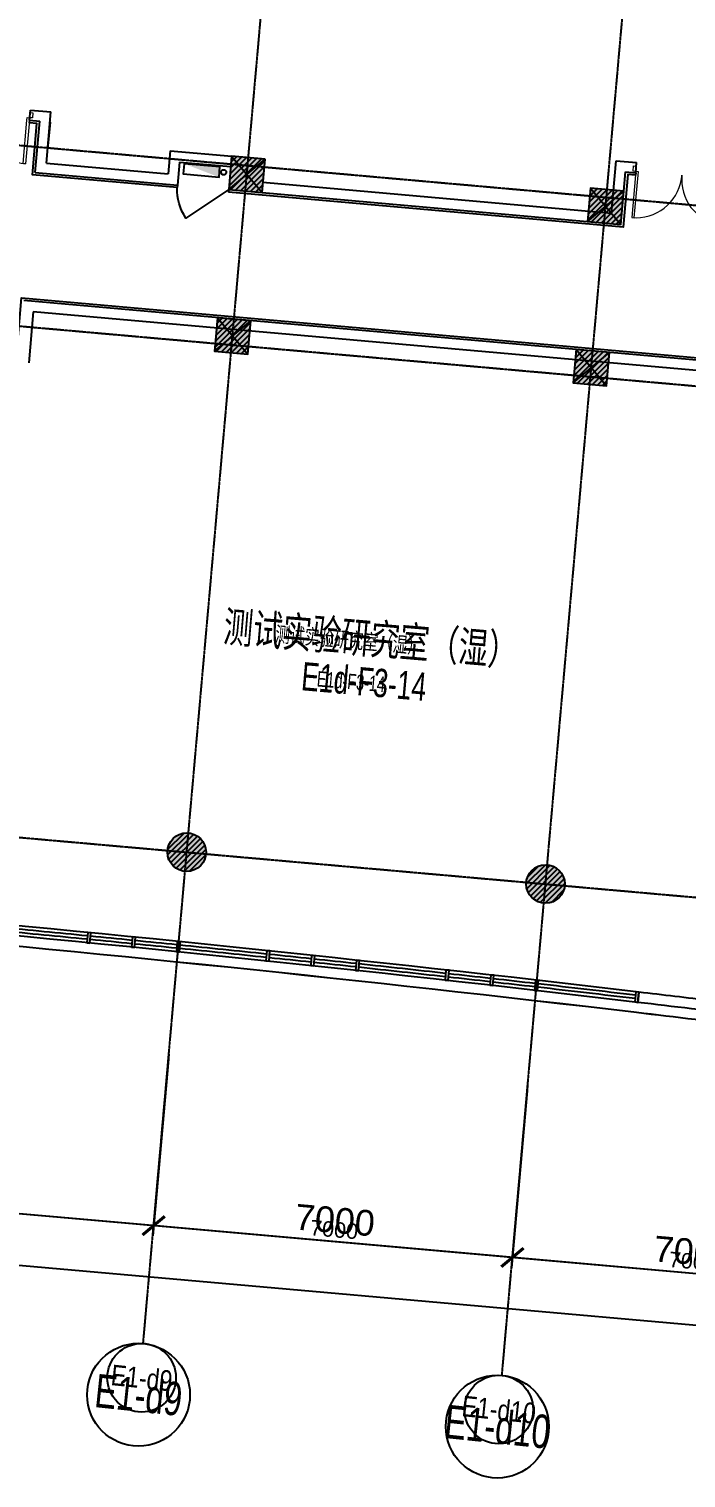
# Model space of a CAD drawing. Header units: millimetres. Extents: x -174040 to 151923, y -227569 to 142020.
# Drawn here: x -17012 to -4243, y -10927 to 17238 of the extents above; entities that cross this region are included whole.
import ezdxf
from ezdxf.enums import TextEntityAlignment as Align

# ---------------------------------------------------------------- set-up
doc = ezdxf.new("R2010")
doc.units = ezdxf.units.MM
doc.header["$LTSCALE"] = 5
doc.linetypes.add('E-RG-1F$0$$0$DOTE', pattern=[2.42, 2, -0.2, 0.02, -0.2])
doc.linetypes.add('XRE2$0$HIDDEN', pattern=[0.375, 0.25, -0.125])
for name, color, linetype in [('00外装饰面', 21, 'Continuous'), ('A—墙体', 7, 'Continuous'), ('A—文字索引', 40, 'Continuous'), ('A—轴线、尺寸', 1, 'Continuous'), ('A—门窗', 135, 'Continuous'), ('E-COLS-F3$0$0S-COLS-HATCH', 8, 'Continuous'), ('E-COLS-F3$0$0S-COLS-HATCH-I', 8, 'Continuous'), ('E-COLS-F3$0$0S-COLS-LINE', 4, 'Continuous'), ('I—平面—文字', 40, 'Continuous'), ('I—平面—文字（放大1：100）', 40, 'XRE2$0$HIDDEN'), ('I—平面—消防设施', 10, 'Continuous'), ('I—平面—装饰面层线', 192, 'Continuous'), ('I—平面—门', 22, 'Continuous'), ('轴线100', 1, 'Continuous')]:
    doc.layers.add(name, color=color, linetype=linetype)
doc.layers.add('E1-RI-3F$0$A-DOOR', color=32, linetype='Continuous', lineweight=5)
doc.layers.add('E1-RI-3F$0$A-DOOR-FRAM', color=1, linetype='Continuous', lineweight=9)
doc.styles.add('ARIAL', font='arial.ttf')
doc.styles.add('XD2008', font='SIMYOU.TTF', dxfattribs={"width": 0.7})
doc.dimstyles.new('200', dxfattribs={"dimscale": 200, "dimtxt": 2.5, "dimasz": 2, "dimexe": 1, "dimexo": 1, "dimgap": 0.8, "dimtad": 1, "dimdec": 0, "dimdsep": 46, "dimtxsty": 'ARIAL', "dimblk1": 'ARCHTICK', "dimblk2": 'ARCHTICK', "dimsah": 1, "dimcen": -0.9, "dimdle": 1, "dimclrd": 256, "dimclre": 256, "dimclrt": 40, "dimaunit": 1, "dimadec": 0, "dimazin": 0, "dimtfac": 0.35, "dimtdec": 0, "dimtix": 1, "dimtmove": 2, "dimatfit": 3, "dimldrblk": 'ARCHTICK', "dimfxl": 0, "dimtvp": 0.8, "dimtolj": 1, "dimtzin": 0, "dimarcsym": 0})
doc.dimstyles.new('副本 100', dxfattribs={"dimscale": 100, "dimtxt": 2.5, "dimasz": 2, "dimexe": 1, "dimexo": 1, "dimgap": 0.8, "dimtad": 1, "dimdec": 0, "dimdsep": 46, "dimtxsty": 'ARIAL', "dimblk1": 'ARCHTICK', "dimblk2": 'ARCHTICK', "dimsah": 1, "dimcen": -0.9, "dimdle": 1, "dimclrd": 256, "dimclre": 256, "dimclrt": 40, "dimaunit": 1, "dimadec": 0, "dimazin": 0, "dimtfac": 0.35, "dimtdec": 0, "dimtix": 1, "dimtmove": 2, "dimatfit": 3, "dimldrblk": 'ARCHTICK', "dimfxl": 0, "dimtvp": 0.8, "dimtolj": 1, "dimtzin": 0, "dimarcsym": 0})
pattern_1 = [(45, (53, 597.655), (-53.0330086, 53.0330086), [])]

# ---------------------------------------------------------------- blocks, each defined once
blk = doc.blocks.new('_ArchTick')
at = {"color": 0, "linetype": 'ByBlock', "const_width": 0.15}
blk.add_lwpolyline([(-0.5, -0.5), (0.5, 0.5)], dxfattribs=at)
blk = doc.blocks.new('*D238')
at = {"layer": 'A—轴线、尺寸', "linetype": 'ByBlock', "lineweight": -2}
for p, q in [((-7329, -3404), (-7634, -6840)), ((-356, -4022), (-661, -7458)), ((-444, -7276), (-7815, -6623))]:
    blk.add_line(p, q, dxfattribs=at)
at = {"layer": 'Defpoints', "color": 0, "linetype": 'ByBlock'}
for p in [(-7312, -3205), (-339, -3823), (-7616, -6640)]:
    blk.add_point(p, dxfattribs=at)
at = {"layer": 'A—轴线、尺寸', "linetype": 'ByBlock', "lineweight": -2, "xscale": 400, "yscale": 400, "zscale": 400}
for p, rotation in [((-7616, -6640), 174.9322288641356), ((-643, -7259), 354.9322288641357)]:
    blk.add_blockref('_ArchTick', p, dxfattribs=dict(at, rotation=rotation))
at = {"layer": 'A—轴线、尺寸', "color": 40, "linetype": 'ByBlock', "insert": (-4093, -6536), "char_height": 500, "attachment_point": 5, "rotation": 354.9322, "style": 'ARIAL'}
blk.add_mtext('\\A1;7000', dxfattribs=at)
blk = doc.blocks.new('*D239')
at = {"layer": 'A—轴线、尺寸', "linetype": 'ByBlock', "lineweight": -2}
for p, q in [((-14302, -2786), (-14607, -6221)), ((-7329, -3404), (-7634, -6840)), ((-7417, -6658), (-14788, -6004))]:
    blk.add_line(p, q, dxfattribs=at)
at = {"layer": 'Defpoints', "color": 0, "linetype": 'ByBlock'}
for p in [(-14284, -2586), (-7312, -3205), (-14589, -6022)]:
    blk.add_point(p, dxfattribs=at)
at = {"layer": 'A—轴线、尺寸', "linetype": 'ByBlock', "lineweight": -2, "xscale": 400, "yscale": 400, "zscale": 400}
for p, rotation in [((-14589, -6022), 174.9322288641356), ((-7616, -6640), 354.9322288641357)]:
    blk.add_blockref('_ArchTick', p, dxfattribs=dict(at, rotation=rotation))
at = {"layer": 'A—轴线、尺寸', "color": 40, "linetype": 'ByBlock', "insert": (-11066, -5918), "char_height": 500, "attachment_point": 5, "rotation": 354.9322, "style": 'ARIAL'}
blk.add_mtext('\\A1;7000', dxfattribs=at)
blk = doc.blocks.new('*D240')
at = {"layer": 'A—轴线、尺寸', "linetype": 'ByBlock', "lineweight": -2}
for p, q in [((-21275, -2167), (-21579, -5603)), ((-14302, -2786), (-14607, -6221)), ((-14390, -6040), (-21761, -5386))]:
    blk.add_line(p, q, dxfattribs=at)
at = {"layer": 'Defpoints', "color": 0, "linetype": 'ByBlock'}
for p in [(-21257, -1968), (-14284, -2586), (-21562, -5404)]:
    blk.add_point(p, dxfattribs=at)
at = {"layer": 'A—轴线、尺寸', "linetype": 'ByBlock', "lineweight": -2, "xscale": 400, "yscale": 400, "zscale": 400}
for p, rotation in [((-21562, -5404), 174.9322288641356), ((-14589, -6022), 354.9322288641357)]:
    blk.add_blockref('_ArchTick', p, dxfattribs=dict(at, rotation=rotation))
at = {"layer": 'A—轴线、尺寸', "color": 40, "linetype": 'ByBlock', "insert": (-18039, -5299), "char_height": 500, "attachment_point": 5, "rotation": 354.9322, "style": 'ARIAL'}
blk.add_mtext('\\A1;7000', dxfattribs=at)
blk = doc.blocks.new('*D249')
at = {"layer": 'A—轴线、尺寸', "linetype": 'ByBlock', "lineweight": -2}
for p, q in [((-68536, 2621), (-68982, -2403)), ((3053, -8591), (-69163, -2186)), ((3282, -3748), (2836, -8772))]:
    blk.add_line(p, q, dxfattribs=at)
at = {"layer": 'Defpoints', "color": 0, "linetype": 'ByBlock'}
for p in [(-68519, 2821), (-68964, -2204), (3300, -3548)]:
    blk.add_point(p, dxfattribs=at)
at = {"layer": 'A—轴线、尺寸', "linetype": 'ByBlock', "lineweight": -2, "xscale": 400, "yscale": 400, "zscale": 400}
for p, rotation in [((-68964, -2204), 174.9322288641356), ((2854, -8573), 354.9322288641357)]:
    blk.add_blockref('_ArchTick', p, dxfattribs=dict(at, rotation=rotation))
at = {"layer": 'A—轴线、尺寸', "color": 40, "linetype": 'ByBlock', "insert": (-33018, -4975), "char_height": 500, "attachment_point": 5, "rotation": 354.9322, "style": 'ARIAL'}
blk.add_mtext('\\A1;72100', dxfattribs=at)
blk = doc.blocks.new('E1-RI-3F$0$MRY_DOOR-2-SOLID_-_1_8_MEA')
at = {"layer": 'E1-RI-3F$0$A-DOOR'}
for p, q in [((-849.2, -65.88125), (-900, -65.88125)), ((-900, -65.88125), (-900, -116.68125)), ((-900, -116.68125), (-900, -965.88125)), ((-849.2, -116.68125), (-849.2, -65.88125)), ((-849.2, -965.88125), (-849.2, -116.68125)), ((849.2, -65.88125), (900, -65.88125)), ((849.2, -116.68125), (849.2, -65.88125)), ((849.2, -965.88125), (849.2, -116.68125)), ((900, -65.88125), (900, -116.68125)), ((900, -116.68125), (900, -965.88125)), ((-900, -965.88125), (-849.2, -965.88125)), ((900, -965.88125), (849.2, -965.88125))]:
    blk.add_line(p, q, dxfattribs=at)
for centre, start, end in [((-900, -65.88125), 270, 356.755322656), ((-900, -65.88125), 356.755322656, 0.5), ((900, -65.88125), 179.5, 183.244677344), ((900, -65.88125), 183.244677344, 270)]:
    blk.add_arc(centre, 900, start, end, dxfattribs=at)
at = {"layer": 'E1-RI-3F$0$A-DOOR-FRAM'}
for p, q in [((-950.8, -65.88125), (-950.8, 35.71875)), ((-950.8, 35.71875), (-900, 35.71875)), ((-900, 35.71875), (-900, -65.88125)), ((900, -65.88125), (900, 35.71875)), ((900, 35.71875), (950.8, 35.71875)), ((950.8, 35.71875), (950.8, -65.88125)), ((-900, -65.88125), (-950.8, -65.88125)), ((950.8, -65.88125), (900, -65.88125))]:
    blk.add_line(p, q, dxfattribs=at)
blk = doc.blocks.new('XRE3')
at = {"layer": 'E-COLS-F3$0$0S-COLS-HATCH'}
for points in [[(11831354, -6194514), (11830706, -6194456), (11830649, -6195104), (11831296, -6195161)], [(11838327, -6195132), (11837679, -6195074), (11837622, -6195722), (11838269, -6195779)], [(11831076, -6197651), (11830428, -6197594), (11830371, -6198241), (11831018, -6198299)], [(11838048, -6198270), (11837401, -6198212), (11837343, -6198860), (11837991, -6198917)]]:
    blk.add_hatch(color=18, dxfattribs=at).paths.add_polyline_path(points)
h = blk.add_hatch(color=18, dxfattribs=at)
edge = h.paths.add_edge_path()
edge.add_arc((11829833, -6207982), 375, 0, 360)
h = blk.add_hatch(color=18, dxfattribs=at)
edge = h.paths.add_edge_path()
edge.add_arc((11836806, -6208600), 375, 0, 360)
at = {"layer": 'E-COLS-F3$0$0S-COLS-HATCH-I'}
h = blk.add_hatch(dxfattribs=at)
h.set_pattern_fill('ANSI31', color=256, scale=600, style=0)
h.set_pattern_definition([(45, (-15.46, -174.316), (-53.0330086, 53.0330086), [])])
h.paths.add_polyline_path([(11831354, -6194514), (11830706, -6194456), (11830649, -6195104), (11831296, -6195161)])
h = blk.add_hatch(dxfattribs=at)
h.set_pattern_fill('ANSI31', color=256, scale=600, style=0)
h.set_pattern_definition([(45, (-15.46, -174.316), (-53.0330086, 53.0330086), [])])
h.paths.add_polyline_path([(11838327, -6195132), (11837679, -6195074), (11837622, -6195722), (11838269, -6195779)])
h = blk.add_hatch(dxfattribs=at)
h.set_pattern_fill('ANSI31', color=256, scale=600, style=0)
h.set_pattern_definition([(45, (15.46, 174.316), (-53.0330086, 53.0330086), [])])
h.paths.add_polyline_path([(11831076, -6197651), (11830428, -6197594), (11830371, -6198241), (11831018, -6198299)])
h = blk.add_hatch(dxfattribs=at)
h.set_pattern_fill('ANSI31', color=256, scale=600, style=0)
h.set_pattern_definition([(45, (15.46, 174.316), (-53.0330086, 53.0330086), [])])
h.paths.add_polyline_path([(11838048, -6198270), (11837401, -6198212), (11837343, -6198860), (11837991, -6198917)])
h = blk.add_hatch(dxfattribs=at)
h.set_pattern_fill('ANSI31', color=256, scale=600, style=0)
h.set_pattern_definition(pattern_1)
edge = h.paths.add_edge_path()
edge.add_arc((11829833, -6207982), 375, 0, 360)
h = blk.add_hatch(dxfattribs=at)
h.set_pattern_fill('ANSI31', color=256, scale=600, style=0)
h.set_pattern_definition(pattern_1)
edge = h.paths.add_edge_path()
edge.add_arc((11836806, -6208600), 375, 0, 360)
at = {"layer": 'Defpoints'}
for p, q in [((11830649, -6195104), (11831354, -6194514)), ((11830706, -6194456), (11831296, -6195161)), ((11837622, -6195722), (11838327, -6195132)), ((11837679, -6195074), (11838269, -6195779)), ((11830371, -6198241), (11831076, -6197651)), ((11830428, -6197594), (11831018, -6198299)), ((11837401, -6198212), (11837991, -6198917)), ((11837343, -6198860), (11838048, -6198270))]:
    blk.add_line(p, q, dxfattribs=at)
at = {"layer": 'E-COLS-F3$0$0S-COLS-LINE', "color": 255}
for points in [[(11831354, -6194514), (11830706, -6194456), (11830649, -6195104), (11831296, -6195161)], [(11838327, -6195132), (11837679, -6195074), (11837622, -6195722), (11838269, -6195779)], [(11831076, -6197651), (11830428, -6197594), (11830371, -6198241), (11831018, -6198299)], [(11838048, -6198270), (11837401, -6198212), (11837343, -6198860), (11837991, -6198917)]]:
    blk.add_lwpolyline(points, close=True, dxfattribs=at)
for centre in [(11829833, -6207982), (11836806, -6208600)]:
    blk.add_circle(centre, 375, dxfattribs=at)
blk = doc.blocks.new('E1-RI-3F$0$MRY_DOOR-2-SOLID_-_1_8_ME3')
at = {"layer": 'E1-RI-3F$0$A-DOOR'}
for p, q in [((-849, -66), (-900, -66)), ((-900, -66), (-900, -133)), ((-900, -133), (-900, -966)), ((-849, -133), (-849, -66)), ((-849, -966), (-849, -133)), ((849, -66), (900, -66)), ((849, -133), (849, -66)), ((849, -966), (849, -133)), ((900, -66), (900, -133)), ((900, -133), (900, -966)), ((-900, -966), (-849, -966)), ((900, -966), (849, -966))]:
    blk.add_line(p, q, dxfattribs=at)
for centre, start, end in [((-900, -66), 270, 355.7132), ((-900, -66), 355.7132, 0.5), ((900, -66), 179.5, 184.2868), ((900, -66), 184.2868, 270)]:
    blk.add_arc(centre, 900, start, end, dxfattribs=at)
at = {"layer": 'E1-RI-3F$0$A-DOOR-FRAM'}
for p, q in [((-951, -66), (-951, 36)), ((-951, 36), (-900, 36)), ((-900, 36), (-900, -66)), ((900, -66), (900, 36)), ((900, 36), (951, 36)), ((951, 36), (951, -66)), ((-900, -66), (-951, -66)), ((951, -66), (900, -66))]:
    blk.add_line(p, q, dxfattribs=at)
blk = doc.blocks.new('E1-RI-3F$0$RECTANGULAR_MULLION_-_6006')
at = {"layer": 'A—门窗'}
for p, q in [((-30, 125), (30, 125)), ((-30, -75), (-30, 125)), ((30, 125), (30, -75)), ((30, -75), (-30, -75))]:
    blk.add_line(p, q, dxfattribs=at)
blk = doc.blocks.new('E1-RI-3F$0$XFX-BX')
blk.add_lwpolyline([(0, 0), (0, 200), (700, 200), (700, 0)], close=True)
blk.add_solid([(0, 0), (0, 0), (700, 0), (700, 200)])
blk = doc.blocks.new('*D509')
at = {"layer": 'Defpoints', "color": 0, "linetype": 'ByBlock'}
for p in [(-127829, -2684), (-120856, -3303), (-128134, -6120)]:
    blk.add_point(p, dxfattribs=at)
at = {"layer": '轴线100', "linetype": 'ByBlock', "lineweight": -2}
for p, q in [((-127838, -2784), (-128142, -6220)), ((-120865, -3402), (-121170, -6838)), ((-121061, -6747), (-128233, -6111))]:
    blk.add_line(p, q, dxfattribs=at)
at = {"layer": '轴线100', "linetype": 'ByBlock', "lineweight": -2, "xscale": 200, "yscale": 200, "zscale": 200}
for p, rotation in [((-128134, -6120), 174.9322288766972), ((-121161, -6739), 354.9322288766971)]:
    blk.add_blockref('_ArchTick', p, dxfattribs=dict(at, rotation=rotation))
at = {"layer": '轴线100', "color": 40, "linetype": 'ByBlock', "insert": (-124627, -6197), "char_height": 300, "attachment_point": 5, "rotation": 354.9322, "style": 'ARIAL'}
blk.add_mtext('\\A1;7000', dxfattribs=at)
blk = doc.blocks.new('*D510')
at = {"layer": 'Defpoints', "color": 0, "linetype": 'ByBlock'}
for p in [(-134802, -2066), (-127829, -2684), (-135106, -5502)]:
    blk.add_point(p, dxfattribs=at)
at = {"layer": '轴线100', "linetype": 'ByBlock', "lineweight": -2}
for p, q in [((-134810, -2166), (-135115, -5602)), ((-127838, -2784), (-128142, -6220)), ((-128034, -6129), (-135206, -5493))]:
    blk.add_line(p, q, dxfattribs=at)
at = {"layer": '轴线100', "linetype": 'ByBlock', "lineweight": -2, "xscale": 200, "yscale": 200, "zscale": 200}
for p, rotation in [((-135106, -5502), 174.9322288766972), ((-128134, -6120), 354.9322288766971)]:
    blk.add_blockref('_ArchTick', p, dxfattribs=dict(at, rotation=rotation))
at = {"layer": '轴线100', "color": 40, "linetype": 'ByBlock', "insert": (-131599, -5579), "char_height": 300, "attachment_point": 5, "rotation": 354.9322, "style": 'ARIAL'}
blk.add_mtext('\\A1;7000', dxfattribs=at)
blk = doc.blocks.new('*D511')
at = {"layer": 'Defpoints', "color": 0, "linetype": 'ByBlock'}
for p in [(-141774, -1448), (-134802, -2066), (-142079, -4884)]:
    blk.add_point(p, dxfattribs=at)
at = {"layer": '轴线100', "linetype": 'ByBlock', "lineweight": -2}
for p, q in [((-141783, -1547), (-142088, -4983)), ((-134810, -2166), (-135115, -5602)), ((-135007, -5511), (-142178, -4875))]:
    blk.add_line(p, q, dxfattribs=at)
at = {"layer": '轴线100', "linetype": 'ByBlock', "lineweight": -2, "xscale": 200, "yscale": 200, "zscale": 200}
for p, rotation in [((-142079, -4884), 174.9322288766972), ((-135106, -5502), 354.9322288766971)]:
    blk.add_blockref('_ArchTick', p, dxfattribs=dict(at, rotation=rotation))
at = {"layer": '轴线100', "color": 40, "linetype": 'ByBlock', "insert": (-138572, -4961), "char_height": 300, "attachment_point": 5, "rotation": 354.9322, "style": 'ARIAL'}
blk.add_mtext('\\A1;7000', dxfattribs=at)
blk = doc.blocks.new('*D520')
at = {"layer": 'Defpoints', "color": 0, "linetype": 'ByBlock'}
for p in [(-189036, 3341), (-189481, -1684), (-117218, -3028)]:
    blk.add_point(p, dxfattribs=at)
at = {"layer": '轴线100', "linetype": 'ByBlock', "lineweight": -2}
for p, q in [((-189045, 3241), (-189490, -1783)), ((-117564, -8062), (-189581, -1675)), ((-117227, -3128), (-117672, -8152))]:
    blk.add_line(p, q, dxfattribs=at)
at = {"layer": '轴线100', "linetype": 'ByBlock', "lineweight": -2, "xscale": 200, "yscale": 200, "zscale": 200}
for p, rotation in [((-189481, -1684), 174.9322288766972), ((-117663, -8053), 354.9322288766971)]:
    blk.add_blockref('_ArchTick', p, dxfattribs=dict(at, rotation=rotation))
at = {"layer": '轴线100', "color": 40, "linetype": 'ByBlock', "insert": (-153552, -4636), "char_height": 300, "attachment_point": 5, "rotation": 354.9322, "style": 'ARIAL'}
blk.add_mtext('\\A1;72100', dxfattribs=at)
blk = doc.blocks.new('A$C1C9D1350')
at = {"layer": '轴线100', "linetype": 'E-RG-1F$0$$0$DOTE'}
for p, q in [((-135309.3, -7792.9), (-131769.7, 32128.5)), ((-128336.7, -8411.3), (-124797.1, 31510.1)), ((-186918.7, 19861.4), (-107778.4, 12843.2)), ((-186879.1, 16344.1), (-108087.6, 9356.9)), ((-189358.6, 6625.2), (-108962.1, -504.4))]:
    blk.add_line(p, q, dxfattribs=at)
at = {"layer": '轴线100', "linetype": 'ByBlock'}
for centre in [(-135340.1, -8458.4), (-128398.3, -9075.1)]:
    blk.add_circle(centre, 666.7, dxfattribs=at)
at = {"layer": '轴线100', "color": 40, "style": 'ARIAL', "width": 0.8}
for s, p in [('E1-d9', (-135337.6, -8461.7)), ('E1-d10', (-128395.7, -9078.4))]:
    blk.add_text(s, height=400, rotation=354, dxfattribs=at).set_placement(p, align=Align.MIDDLE_CENTER)
at = {"layer": '轴线100', "linetype": 'ByBlock'}
for base, p1, p2, picture, middle in [((-189481.5, -1683.8), (-117217.7, -3028.1), (-189035.9, 3340.7), '*D520', (-153551.8, -4636)), ((-142078.9, -4883.6), (-134801.5, -2066.1), (-141774.2, -1447.8), '*D511', (-138572, -4960.5)), ((-135106.2, -5501.9), (-127828.9, -2684.5), (-134801.5, -2066.1), '*D510', (-131599.3, -5578.8)), ((-128133.6, -6120.3), (-120856.1, -3302.8), (-127828.9, -2684.5), '*D509', (-124626.6, -6197.2))]:
    dim = blk.add_linear_dim(base=base, p1=p1, p2=p2, angle=354.93223, dimstyle='副本 100', override={"dimtxt": 3}, dxfattribs=at)
    dim.commit()
    dim.dimension.update_dxf_attribs({"geometry": picture, "text_midpoint": middle})

msp = doc.modelspace()

# ---------------------------------------------------------------- linework, layer by layer
at = {"layer": '00外装饰面', "linetype": 'ByBlock', "ltscale": 5}
for centre, start, end in [((-69296.1, -543679.1), 83.253543, 86.610941), ((-69278, -543680.2), 83.255447, 86.612844), ((-69296.1, -543679.1), 83.011998, 83.253543), ((-69278, -543680.2), 83.013902, 83.255447)]:
    msp.add_arc(centre, 545575.2, start, end, dxfattribs=at)
at = {"layer": 'A—墙体'}
for p, q in [((-17001.2, 15462.6), (-16983.6, 15661.8)), ((-16983.6, 15661.8), (-16585.1, 15626.5)), ((-16673.5, 14630.4), (-16585.1, 15626.5)), ((-17001.2, 15462.6), (-16802, 15444.9)), ((-16890.4, 14448.8), (-16802, 15444.9)), ((-16602.9, 15426.6), (-16649.2, 14903.9)), ((-14267.6, 14868.6), (-14307.3, 14420.5)), ((-14267.6, 14868.6), (-13072.3, 14762.6)), ((-14086, 14651.7), (-14125.8, 14203.7)), ((-14086, 14651.7), (-13090, 14563.3)), ((-5691.5, 13656.5), (-5601, 14677.5)), ((-5601, 14677.5), (-5202.3, 14642.1)), ((-16890.4, 14448.8), (-14125.8, 14203.7)), ((-16673.5, 14630.4), (-14307.3, 14420.5)), ((-5452.5, 14086.8), (-5419.4, 14460.6)), ((-5419.4, 14460.6), (-5220, 14442.9)), ((-5220, 14442.9), (-5202.3, 14642.1)), ((-12464.6, 14257.1), (-5691.5, 13656.5)), ((-12482.2, 14057.9), (-5509.9, 13439.6)), ((-1870.7, 10607.1), (-17110.7, 11958.6)), ((-16929.2, 11741.7), (-17017.5, 10745.6)), ((-2087.6, 10425.5), (-16929.2, 11741.7)), ((-5157, -1483.3), (-5180.5, -1682))]:
    msp.add_line(p, q, dxfattribs=at)
for radius, start in [(545775.2, 83.034987), (545975.2, 83.107854)]:
    msp.add_arc((-69278, -543680.2), radius, start, 83.255447, dxfattribs=at)
at = {"layer": 'A—轴线、尺寸', "linetype": 'E-RG-1F$0$$0$DOTE'}
for p, q in [((-14792, -8313.1), (-13945.3, 1236.8)), ((-7819.4, -8931.4), (-6972.6, 618.5))]:
    msp.add_line(p, q, dxfattribs=at)
at = {"layer": 'A—轴线、尺寸', "linetype": 'ByBlock'}
for centre in [(-14882.5, -9309), (-7909.9, -9927.4)]:
    msp.add_circle(centre, 1000, dxfattribs=at)
at = {"layer": 'A—门窗'}
for radius, start, end in [(545775.2, 83.255447, 86.612845), (545975.2, 83.255447, 86.612229), (545908.2, 84.386271, 84.563651), (545842.2, 84.386205, 84.563606), (545842.2, 84.294353, 84.379906), (545908.2, 84.29443, 84.379973), (545842.2, 84.2025, 84.288055), (545908.2, 84.202588, 84.288133), (545842.2, 84.018787, 84.196201), (545908.2, 84.018898, 84.19629), (545842.2, 83.926928, 84.012489), (545908.2, 83.92705, 84.0126), (545908.2, 83.835198, 83.920751), (545842.2, 83.835066, 83.920629), (545842.2, 83.651333, 83.828767), (545908.2, 83.651488, 83.8289), (545908.2, 83.559627, 83.645189), (545842.2, 83.559461, 83.645033), (545842.2, 83.467586, 83.553161), (545908.2, 83.467763, 83.553328), (545842.2, 83.261745, 83.461286), (545908.2, 83.261744, 83.461464)]:
    msp.add_arc((-69278, -543680.2), radius, start, end, dxfattribs=at)
at = {"layer": 'I—平面—消防设施'}
msp.add_circle((-13227.9, 14451.7), 50, dxfattribs=at)
at = {"layer": 'I—平面—装饰面层线'}
for p, q in [((-17001.2, 15462.6), (-17005.7, 15412.7)), ((-5220, 14442.9), (-5224.4, 14393.1)), ((-14125.8, 14203.7), (-14129, 14153.6)), ((-13129.7, 14115.1), (-13134.1, 14065.5))]:
    msp.add_line(p, q, dxfattribs=at)
for points in [[(-14129, 14153.7), (-16944.6, 14403.4), (-16856.3, 15399.5), (-17005.7, 15412.7)], [(-5224.4, 14393.1), (-5374, 14406.4), (-5464.6, 13385.4), (-13134.1, 14065.5)], [(-17393.8, 11029.9), (-17244.4, 11016.7), (-17156.1, 12012.8), (-1816.5, 10652.4), (-1904.9, 9655.9), (-1755.4, 9642.6)]]:
    msp.add_lwpolyline(points, dxfattribs=at)
at = {"layer": 'I—平面—门'}
msp.add_lwpolyline([(-13129.7, 14115.1), (-13962.7, 13561.8, -0.1574672), (-14129, 14153.6)], format="xyb", dxfattribs=at)

# ---------------------------------------------------------------- block references
at = {"layer": 'A—门窗'}
msp.add_blockref('XRE3', (-11843778.7, 6209218.7), dxfattribs=at)
at = {"layer": 'A—门窗', "extrusion": (0, 0, -1)}
for p, rotation in [((15851.8, -450.9), 5.067387666939298), ((14981, -537.2), 5.067387666939298), ((14110.3, -625), 5.067387666939298), ((12369.4, -804.7), 5.067387666939298), ((11499.1, -896.6), 5.067387666939298), ((10629, -989.9), 5.067387666939298), ((8889, -1180.8), 5.067387666939298), ((8019.2, -1278.3), 5.067387666939298), ((7149.6, -1377.2), 5.067387666939298), ((5201.5, -1603.9), 6.744616406492336)]:
    msp.add_blockref('E1-RI-3F$0$RECTANGULAR_MULLION_-_6006', p, dxfattribs=dict(at, rotation=rotation))
at = {"layer": 'I—平面—消防设施', "xscale": -1, "rotation": 174.9484268213079}
msp.add_blockref('E1-RI-3F$0$XFX-BX', (-13997.4, 14618.5), dxfattribs=at)
at = {"layer": 'I—平面—门', "rotation": 354.9322288633572}
for name, p in [('E1-RI-3F$0$MRY_DOOR-2-SOLID_-_1_8_MEA', (-17887.4, 15658.3)), ('E1-RI-3F$0$MRY_DOOR-2-SOLID_-_1_8_ME3', (-4316.2, 14454.8))]:
    msp.add_blockref(name, p, dxfattribs=at)
at = {"layer": '轴线100'}
msp.add_blockref('A$C1C9D1350', (120517.4, -520.6), dxfattribs=at)

# ---------------------------------------------------------------- texts
at = {"layer": 'A—文字索引', "style": 'ARIAL', "width": 0.7}
for s, p in [('E1-d9', (-14880.6, -9311.5)), ('E1-d10', (-7908, -9929.8))]:
    msp.add_text(s, height=650, rotation=354, dxfattribs=at).set_placement(p, align=Align.MIDDLE_CENTER)
at = {"layer": 'I—平面—文字', "linetype": 'ByBlock', "style": 'XD2008', "width": 0.7}
for s, height, rotation, p in [('测试实验研究室（湿）', 600, 355.17739, (-13249.9, 5332.5, 0)), ('E1d-F3-14', 550, 354.96078, (-11736, 4387.1))]:
    msp.add_text(s, height=height, rotation=rotation, dxfattribs=at).set_placement(p)
at = {"layer": 'I—平面—文字（放大1：100）', "linetype": 'ByBlock', "style": 'XD2008', "width": 0.7}
for s, p in [('测试实验研究室（湿）', (-12236, 5332.5, 0)), ('E1d-F3-14', (-11426.2, 4459.9))]:
    msp.add_text(s, height=300, rotation=355.17739, dxfattribs=at).set_placement(p)

# ---------------------------------------------------------------- dimensions: what is measured, and where the dimension line sits
at = {"layer": 'A—轴线、尺寸', "linetype": 'ByBlock'}
for base, p1, p2, picture, middle in [((-68964.1, -2204), (3299.6, -3548.3), (-68518.6, 2820.6), '*D249', (-33018.4, -4974.8)), ((-21561.5, -5403.7), (-14284.2, -2586.3), (-21256.8, -1968), '*D240', (-18038.5, -5299.3)), ((-14588.9, -6022.1), (-7311.6, -3204.6), (-14284.2, -2586.3), '*D239', (-11065.9, -5917.6)), ((-7616.3, -6640.4), (-338.8, -3823), (-7311.6, -3204.6), '*D238', (-4093.2, -6535.9))]:
    dim = msp.add_linear_dim(base=base, p1=p1, p2=p2, angle=354.93223, dimstyle='200', dxfattribs=at)
    dim.commit()
    dim.dimension.update_dxf_attribs({"geometry": picture, "text_midpoint": middle})

doc.saveas('drawing.dxf')
